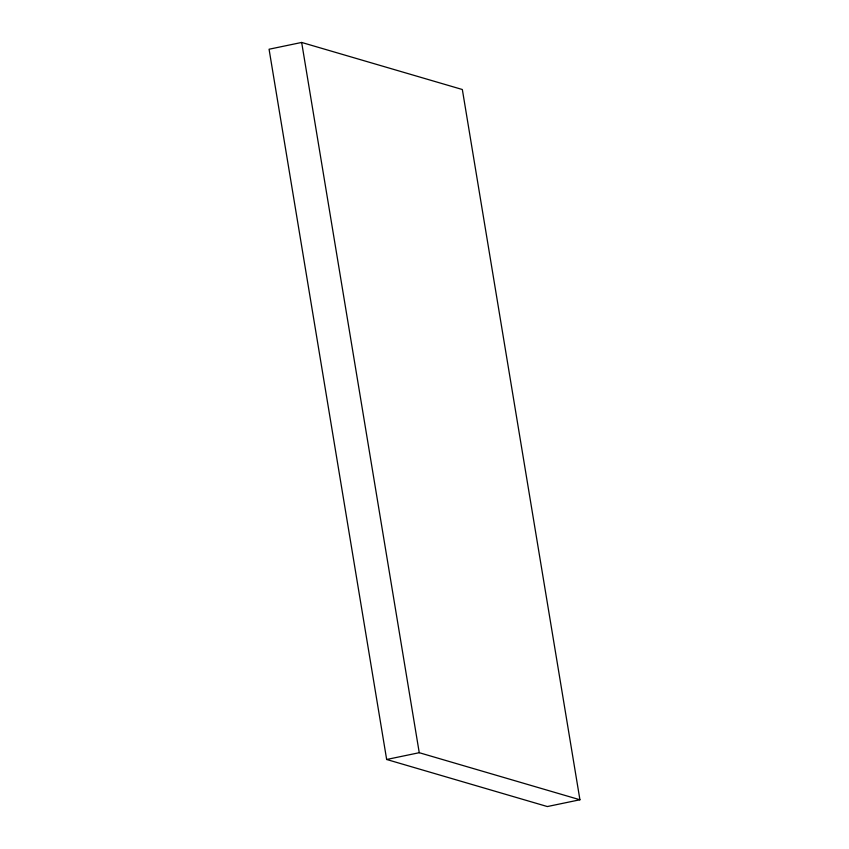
<?xml version="1.0" encoding="UTF-8"?>
<svg xmlns="http://www.w3.org/2000/svg" width="849" height="849" viewBox="0 0 849 849"><rect width="100%" height="100%" fill="white"/><g stroke="black" fill="none" stroke-linecap="round" stroke-linejoin="round"><path stroke-width="1.27" d="M301.66 42.45L269.069 49.231L386.656 759.484L547.34 806.55L579.931 799.769L462.344 89.516L301.66 42.45L419.247 752.702L579.931 799.769M386.656 759.484L419.247 752.702"/></g></svg>
